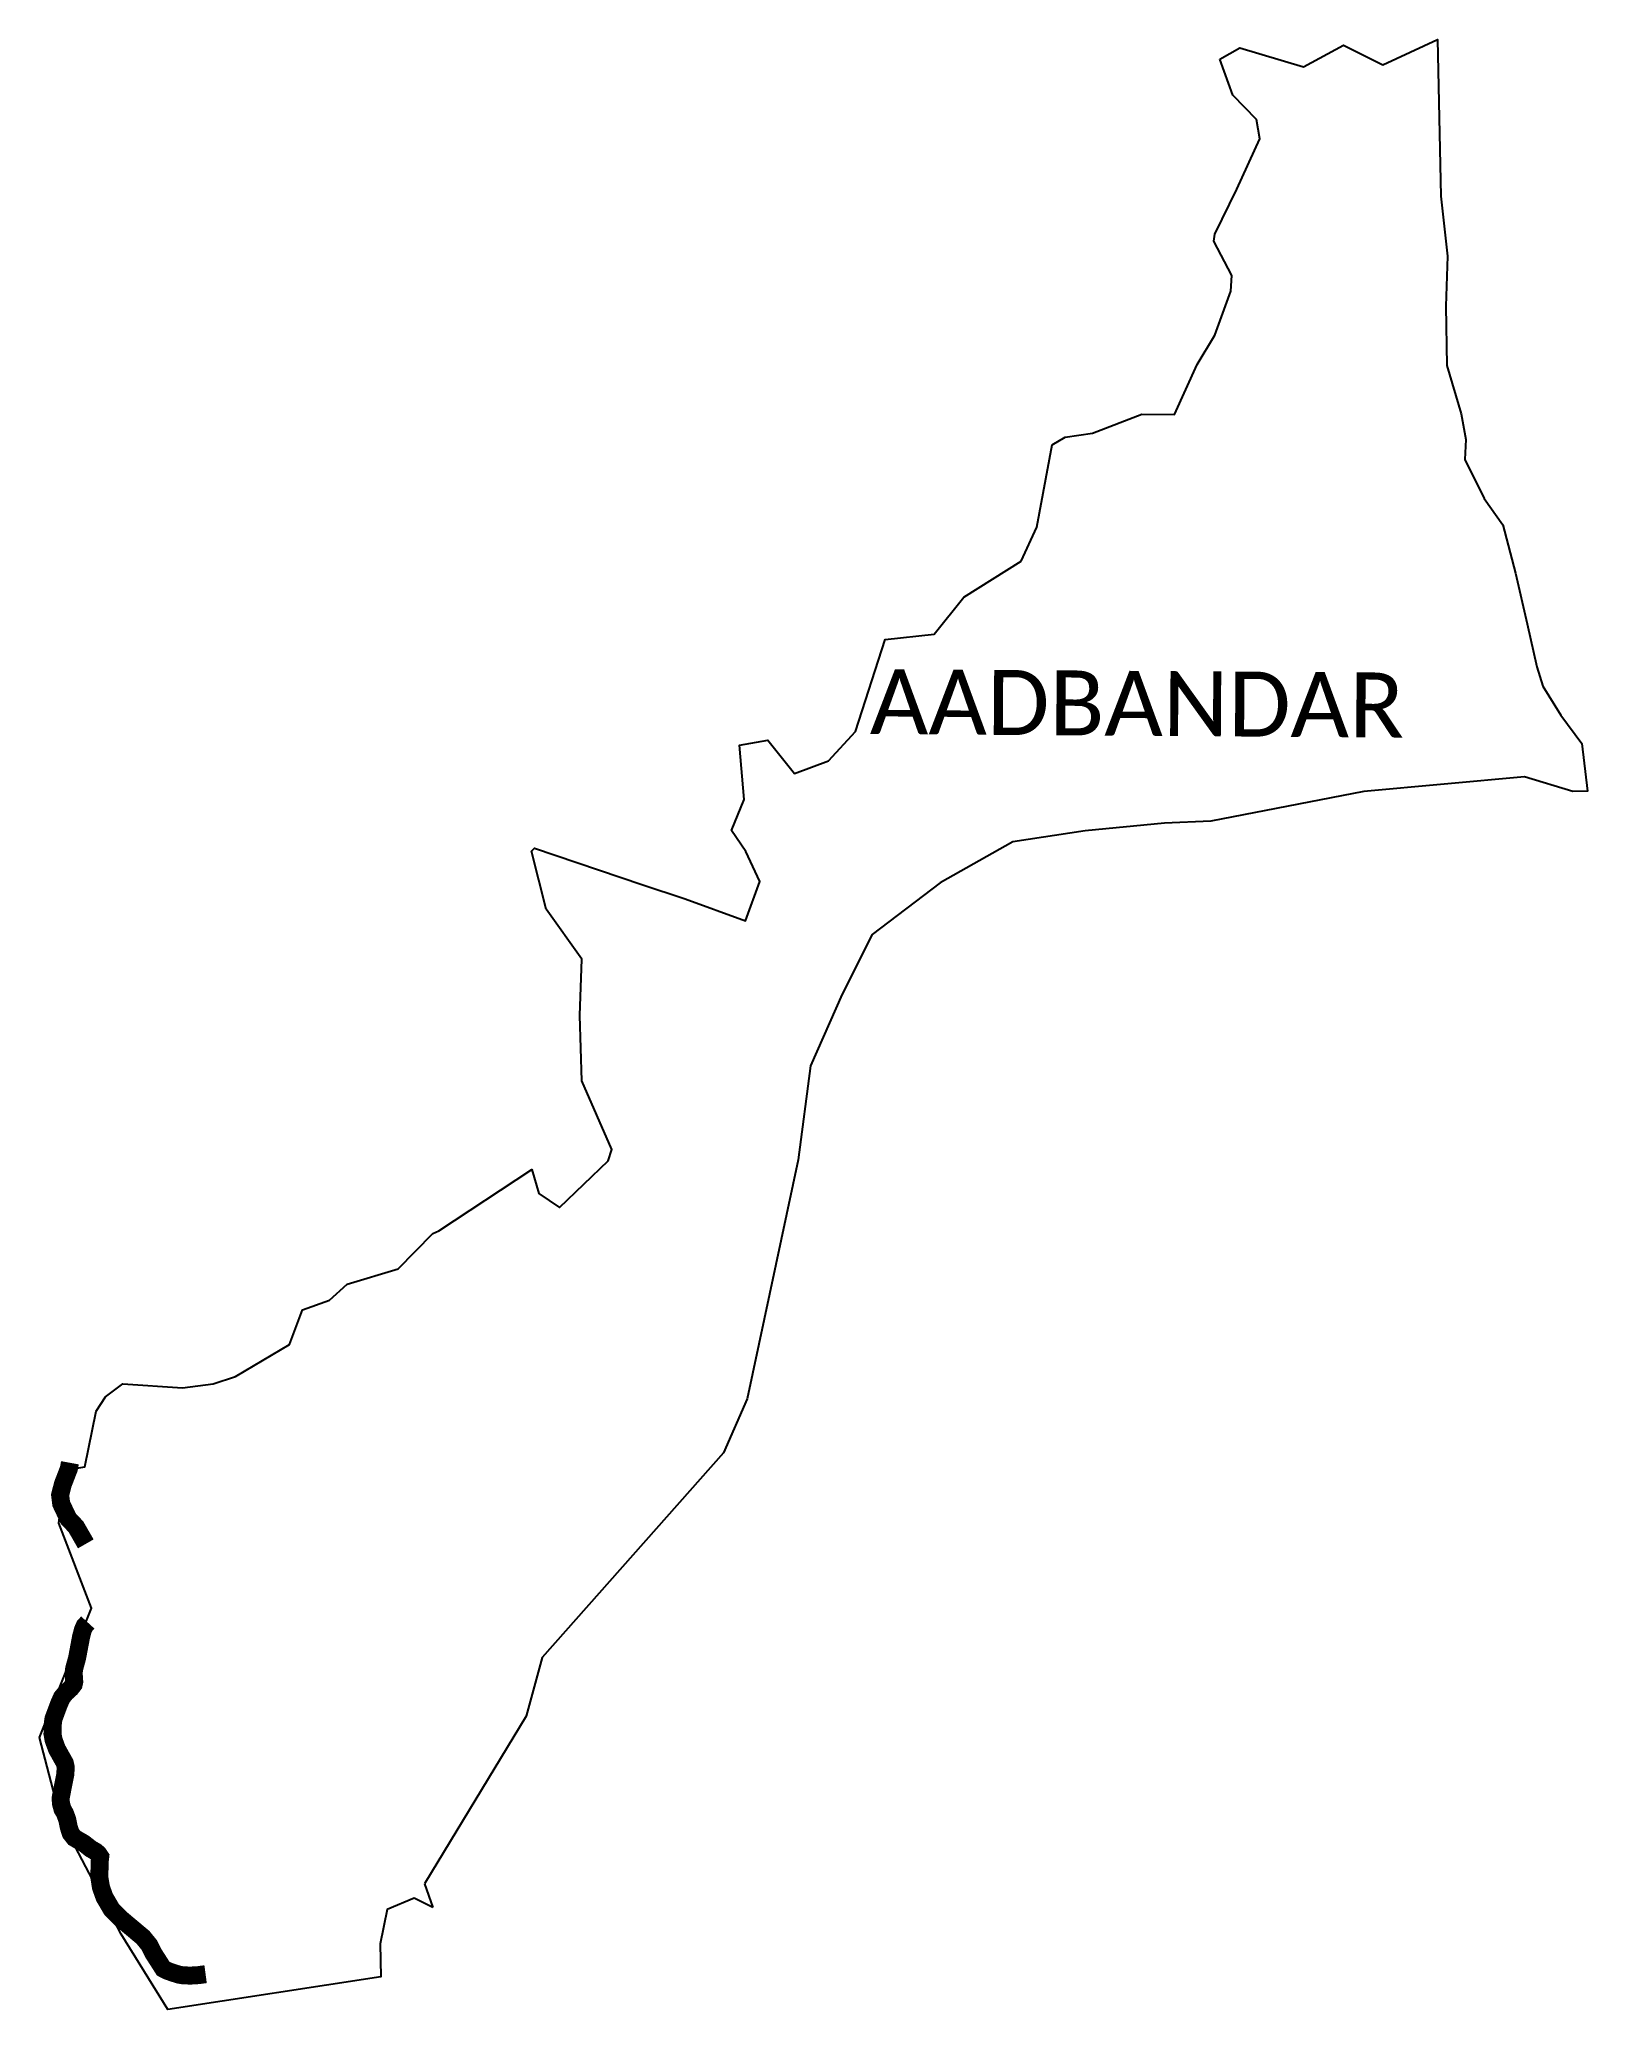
# Model space of a CAD drawing. Header units: metres. Extents: x 331806 to 336105, y 1791549 to 1797022.
import ezdxf

# ---------------------------------------------------------------- set-up
doc = ezdxf.new("R2010")
doc.units = ezdxf.units.M
for name, color, linetype in [('NATURALLY PROTECTED', 3, 'Continuous'), ('village', 4, 'Continuous'), ('VILLAGE NAME', 250, 'Continuous')]:
    doc.layers.add(name, color=color, linetype=linetype)

msp = doc.modelspace()

# ---------------------------------------------------------------- linework, layer by layer
at = {"color": 4}
for points in [[(335083.8, 1796966.9), (335139.1, 1796998.7), (335316, 1796945.7), (335427.4, 1797005.6), (335536.6, 1796951.3), (335688.2, 1797021.7), (335697.5, 1796586.3), (335716.3, 1796420), (335711.1, 1796280.4), (335714.7, 1796115.9), (335754.1, 1795982), (335766.7, 1795910.7), (335764.5, 1795854.8), (335818.2, 1795746.2), (335869.3, 1795673.5), (335905.1, 1795538.5), (335937.4, 1795398.5), (335964.2, 1795279.1), (335981.2, 1795225.4), (336030.8, 1795144.1), (336088.7, 1795065.9), (336105.1, 1794933.5), (336064.2, 1794932.5), (335930.2, 1794973.1), (335483.9, 1794932.8), (335058.9, 1794850.2), (334930.7, 1794844), (334709.6, 1794823), (334509.3, 1794792.5), (334307.6, 1794678.7), (334118.9, 1794535), (334035.2, 1794369.5), (333947.1, 1794169.9), (333913, 1793909), (333771.4, 1793245.6), (333706, 1793095.5), (333202, 1792526.3), (333157.8, 1792363.5), (332875.7, 1791898)], [(332898.1, 1791831.7), (332847, 1791857.8), (332771.5, 1791826.3), (332752.4, 1791730.9), (332754, 1791640), (332162.8, 1791548.5), (332032.6, 1791758.3), (331865.6, 1792077.1), (331806, 1792304.8), (331950.4, 1792663.6), (331860, 1792899.7), (331877.4, 1793046.7), (331931.8, 1793056.1), (331963.5, 1793210.8), (331989.9, 1793250.7), (332037.9, 1793286.8), (332202.9, 1793276.1), (332288.7, 1793287.1), (332350.5, 1793307.1), (332500.4, 1793395.8), (332536.2, 1793492.3), (332611.9, 1793519), (332660.8, 1793563.6), (332802.3, 1793606.1), (332898.8, 1793704.6), (332914.7, 1793711.6), (333173, 1793882.7), (333193.1, 1793815.9), (333250.5, 1793776.9), (333385.5, 1793906.8), (333395.4, 1793937.7), (333312.6, 1794128.3), (333306.6, 1794309.8), (333312.3, 1794466.5), (333212.8, 1794605.6), (333172.7, 1794766.7), (333180.7, 1794775.3), (333479, 1794673.6), (333599.6, 1794634.5), (333766.4, 1794573.5), (333806.7, 1794682.2), (333767.2, 1794765.3), (333727.6, 1794823.9), (333762.9, 1794910.1), (333750.2, 1795061.5), (333829.2, 1795074.7), (333902.6, 1794982.1), (333997.3, 1795017.5), (334072.5, 1795099.5), (334155, 1795355.1), (334290.2, 1795369.2), (334372.9, 1795472.6), (334532.4, 1795572.7), (334575.9, 1795666.5), (334618, 1795895), (334654.4, 1795917), (334730.7, 1795927.8), (334866.9, 1795980.6), (334958.1, 1795979.6), (335021, 1796118.5), (335069.9, 1796200.5), (335114.1, 1796322.2), (335117, 1796365.6), (335067, 1796461.7), (335069.6, 1796480.5), (335131.4, 1796606.1), (335194.6, 1796745.1), (335185.6, 1796799.1), (335120.2, 1796866.8), (335083.8, 1796966.9)]]:
    msp.add_lwpolyline(points, dxfattribs=at)
at = {"layer": 'NATURALLY PROTECTED', "flags": 128}
for points in [[(331890.7, 1793067.6, 50, 50, 0), (331887.7, 1793051, 50, 50, 0), (331871.2, 1793008.3, 50, 50, 0), (331863.5, 1792978.1, 50, 50, 0), (331866.5, 1792953.9, 50, 50, 0), (331886, 1792912.7, 50, 50, 0), (331907.5, 1792889.8, 50, 50, 0), (331924.7, 1792859.9, 50, 50, 0), (331934.8, 1792842.3, 50, 50, 0)], [(331940.3, 1792623.9, 50, 50, 0), (331931.6, 1792614.4, 50, 50, 0), (331926.6, 1792603, 50, 50, 0), (331921.5, 1792583.1, 50, 50, 0), (331915, 1792548.6, 50, 50, 0), (331910.6, 1792525.2, 50, 50, 0), (331902.5, 1792495.5, 50, 50, 0), (331901, 1792483.5, 50, 50, 0), (331902, 1792470, 50, 50, 0), (331902.7, 1792459.4, 50, 50, 0), (331901, 1792451.6, 50, 50, 0), (331892.9, 1792441.2, 50, 50, 0), (331879.3, 1792428.8, 50, 50, 0), (331868.6, 1792415.9, 50, 50, 0), (331860.3, 1792397.2, 50, 50, 0), (331850.7, 1792371.4, 50, 50, 0), (331845, 1792356.2, 50, 50, 0), (331843, 1792341, 50, 50, 0), (331842.3, 1792314.9, 50, 50, 0), (331845.4, 1792297.5, 50, 50, 0), (331854.7, 1792272.3, 50, 50, 0), (331868.8, 1792247.1, 50, 50, 0), (331876.4, 1792233.7, 50, 50, 0), (331878.5, 1792224.4, 50, 50, 0), (331878.4, 1792204.2, 50, 50, 0), (331870.4, 1792164.1, 50, 50, 0), (331865.2, 1792137.5, 50, 50, 0), (331865.6, 1792121.9, 50, 50, 0), (331870.2, 1792105.2, 50, 50, 0), (331876.9, 1792093.7, 50, 50, 0), (331883.4, 1792076, 50, 50, 0), (331887.3, 1792056.1, 50, 50, 0), (331893, 1792038.3, 50, 50, 0), (331903.1, 1792025.6, 50, 50, 0), (331929.8, 1792010.1, 50, 50, 0), (331948.5, 1791995.3, 50, 50, 0), (331963.4, 1791986.7, 50, 50, 0), (331970.1, 1791980.5, 50, 50, 0), (331974.9, 1791973.2, 50, 50, 0), (331973.4, 1791960.1, 50, 50, 0), (331972.9, 1791938.5, 50, 50, 0), (331972.4, 1791916.1, 50, 50, 0), (331977, 1791887.8, 50, 50, 0), (331986.8, 1791860.6, 50, 50, 0), (332006.6, 1791826.8, 50, 50, 0), (332033.9, 1791799.4, 50, 50, 0), (332076.3, 1791763.8, 50, 50, 0), (332093.7, 1791749.2, 50, 50, 0), (332111, 1791727.8, 50, 50, 0), (332122.4, 1791705.1, 50, 50, 0), (332138, 1791680.8, 50, 50, 0), (332149.8, 1791662.3, 50, 50, 0), (332160.8, 1791656.5, 50, 50, 0), (332180.3, 1791649.7, 50, 50, 0), (332194.8, 1791645.3, 50, 50, 0), (332207.4, 1791643.4, 50, 50, 0), (332227.7, 1791643.1, 50, 50, 0), (332247.9, 1791644.3, 50, 50, 0), (332267.5, 1791646.9, 0, 0, 0)]]:
    msp.add_lwpolyline(points, format="xyseb", dxfattribs=at)
at = {"layer": 'village'}
msp.add_lwpolyline([(332875.7, 1791898), (332898.1, 1791831.7)], dxfattribs=at)

# ---------------------------------------------------------------- texts
at = {"layer": 'VILLAGE NAME', "insert": (334113, 1795272.5), "char_height": 180.345, "attachment_point": 1, "rotation": 359.6139}
msp.add_mtext_dynamic_manual_height_columns('{\\fCalibri|b0|i0|c0|p34;AADBANDAR}', width=1779.605, gutter_width=901.7, heights=[0], dxfattribs=at)

doc.saveas('drawing.dxf')
